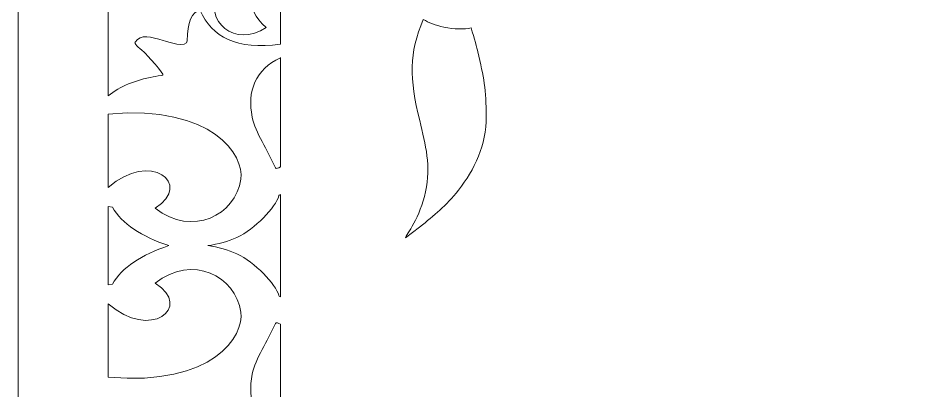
# Model space of a CAD drawing. Header units: centimetres. Extents: x -11.7 to 11.7, y -11.4 to 11.4.
# Drawn here: x 0.35 to 6.04, y -0.24 to 2.11 of the extents above; entities that cross this region are included whole.
import ezdxf

# ---------------------------------------------------------------- set-up
doc = ezdxf.new("R2010")
doc.units = ezdxf.units.CM
doc.header["$MEASUREMENT"] = 0
doc.layers.add('Layer 1', color=7, linetype='Continuous')

msp = doc.modelspace()

# ---------------------------------------------------------------- linework, layer by layer
at = {"layer": 'Layer 1', "lineweight": 9}
for points, knots in [([(0.34511, 11.38151), (0.34511, 11.38151), (11.72662, 11.38151), (11.72662, 11.38151), (11.72662, 11.38151), (11.72662, 11.38151), (11.72662, 11.38151), (11.72662, 11.38151), (11.72662, -11.38151), (11.72662, -11.38151), (11.72662, -11.38151), (11.72662, -11.38151), (11.72662, -11.38151), (11.72662, -11.38151), (0.34511, -11.38151), (0.34511, -11.38151), (0.34511, -11.38151), (0.34511, -11.38151), (0.34511, -11.38151), (0.34511, -11.38151), (0.34511, 11.38151), (0.34511, 11.38151)], [0, 0, 0, 0, 0.1428571, 0.1428571, 0.1428571, 0.2857143, 0.2857143, 0.2857143, 0.4285714, 0.4285714, 0.4285714, 0.5714286, 0.5714286, 0.5714286, 0.7142857, 0.7142857, 0.7142857, 0.8571429, 0.8571429, 0.8571429, 1, 1, 1, 1]), ([(0.91544, 2.75382), (0.91544, 2.75382), (0.91544, 1.62415), (0.91544, 1.62415), (0.91544, 1.62415), (0.91544, 1.62415), (0.91544, 1.62415), (0.98757, 1.68265), (1.08824, 1.72337), (1.19976, 1.74412), (1.19976, 1.74412), (1.19976, 1.74412), (1.19976, 1.74412), (1.20669, 1.74541), (1.25289, 1.75166), (1.26, 1.7528), (1.26, 1.7528), (1.26, 1.7528), (1.26, 1.7528), (1.27732, 1.7556), (1.14996, 1.89044), (1.14088, 1.89858), (1.14088, 1.89858), (1.14087, 1.89858), (1.14087, 1.89858), (1.10322, 1.93232), (1.0786, 1.95291), (1.08475, 1.96237), (1.08475, 1.96237), (1.08475, 1.96237), (1.08475, 1.96237), (1.12043, 2.01726), (1.18585, 1.99398), (1.2622, 1.9719), (1.2622, 1.9719), (1.2622, 1.9719), (1.2622, 1.9719), (1.29044, 1.96372), (1.41427, 1.92273), (1.41391, 1.97123), (1.41391, 1.97123), (1.4139, 1.97123), (1.4139, 1.97123), (1.41307, 2.08316), (1.44544, 2.15857), (1.49533, 2.16213), (1.49533, 2.16213), (1.49533, 2.16213), (1.49533, 2.16213), (1.56907, 1.99472), (1.72608, 1.91116), (2.00405, 1.94938), (2.00405, 1.94938), (2.00405, 1.94938), (2.00405, 1.94938), (2.00405, 1.94938), (2.00405, 2.41327), (2.00405, 2.41327), (2.00405, 2.41327), (2.00405, 2.41327), (2.00405, 2.41327), (1.80288, 2.30208), (1.76411, 2.18292), (1.91293, 2.05454), (1.91293, 2.05454), (1.91293, 2.05454), (1.91293, 2.05454), (1.71489, 1.92584), (1.51689, 2.08647), (1.60567, 2.29333), (1.60567, 2.29333), (1.60567, 2.29333), (1.60567, 2.29333), (1.60567, 2.29333), (1.60392, 2.30387), (1.60392, 2.30387), (1.60392, 2.30387), (1.60392, 2.30387), (1.60392, 2.30387), (1.42947, 2.24488), (1.3815, 2.33796), (1.31266, 2.3488), (1.31266, 2.3488), (1.31266, 2.3488), (1.31266, 2.3488), (1.34448, 2.38222), (1.3783, 2.40967), (1.41365, 2.43316), (1.41365, 2.43316), (1.41365, 2.43316), (1.41365, 2.43316), (1.17356, 2.43583), (0.97263, 2.57124), (0.91544, 2.75382)], [0, 0, 0, 0, 0.0322581, 0.0322581, 0.0322581, 0.0645161, 0.0645161, 0.0645161, 0.0967742, 0.0967742, 0.0967742, 0.1290323, 0.1290323, 0.1290323, 0.1612903, 0.1612903, 0.1612903, 0.1935484, 0.1935484, 0.1935484, 0.2258065, 0.2258065, 0.2258065, 0.2580645, 0.2580645, 0.2580645, 0.2903226, 0.2903226, 0.2903226, 0.3225806, 0.3225806, 0.3225806, 0.3548387, 0.3548387, 0.3548387, 0.3870968, 0.3870968, 0.3870968, 0.4193548, 0.4193548, 0.4193548, 0.4516129, 0.4516129, 0.4516129, 0.483871, 0.483871, 0.483871, 0.516129, 0.516129, 0.516129, 0.5483871, 0.5483871, 0.5483871, 0.5806452, 0.5806452, 0.5806452, 0.6129032, 0.6129032, 0.6129032, 0.6451613, 0.6451613, 0.6451613, 0.6774194, 0.6774194, 0.6774194, 0.7096774, 0.7096774, 0.7096774, 0.7419355, 0.7419355, 0.7419355, 0.7741935, 0.7741935, 0.7741935, 0.8064516, 0.8064516, 0.8064516, 0.8387097, 0.8387097, 0.8387097, 0.8709677, 0.8709677, 0.8709677, 0.9032258, 0.9032258, 0.9032258, 0.9354839, 0.9354839, 0.9354839, 0.9677419, 0.9677419, 0.9677419, 1, 1, 1, 1]), ([(2.90494, 2.10525), (2.81339, 1.89131), (2.81707, 1.73465), (2.88212, 1.46805), (2.88212, 1.46805), (2.88212, 1.46805), (2.88212, 1.46805), (2.92068, 1.30977), (2.9534, 1.18224), (2.91953, 1.01864), (2.91953, 1.01864), (2.91952, 1.01863), (2.91952, 1.01863), (2.88606, 0.85722), (2.79662, 0.74598), (2.79182, 0.72757), (2.79182, 0.72757), (2.79182, 0.72757), (2.79182, 0.72757), (2.79182, 0.72757), (2.88178, 0.79402), (2.88178, 0.79402), (2.88178, 0.79402), (2.88178, 0.79402), (2.88178, 0.79402), (2.97562, 0.87249), (3.0456, 0.92629), (3.12715, 1.02872), (3.12715, 1.02872), (3.12715, 1.02872), (3.12715, 1.02872), (3.22865, 1.15623), (3.30254, 1.3142), (3.30254, 1.49369), (3.30254, 1.49369), (3.30254, 1.49369), (3.30254, 1.49369), (3.30254, 1.65964), (3.28714, 1.74425), (3.24916, 1.9014), (3.24916, 1.9014), (3.24916, 1.9014), (3.24916, 1.9014), (3.24453, 1.92046), (3.22649, 1.98576), (3.20725, 2.05153), (3.20725, 2.05153), (3.20725, 2.05153), (3.20725, 2.05153), (3.16226, 2.04189), (3.10026, 2.04287), (3.03526, 2.05668), (3.03526, 2.05668), (3.03526, 2.05668), (3.03526, 2.05668), (2.98309, 2.06776), (2.9378, 2.08524), (2.90494, 2.10525)], [0, 0, 0, 0, 0.0526316, 0.0526316, 0.0526316, 0.1052632, 0.1052632, 0.1052632, 0.1578947, 0.1578947, 0.1578947, 0.2105263, 0.2105263, 0.2105263, 0.2631579, 0.2631579, 0.2631579, 0.3157895, 0.3157895, 0.3157895, 0.3684211, 0.3684211, 0.3684211, 0.4210526, 0.4210526, 0.4210526, 0.4736842, 0.4736842, 0.4736842, 0.5263158, 0.5263158, 0.5263158, 0.5789474, 0.5789474, 0.5789474, 0.6315789, 0.6315789, 0.6315789, 0.6842105, 0.6842105, 0.6842105, 0.7368421, 0.7368421, 0.7368421, 0.7894737, 0.7894737, 0.7894737, 0.8421053, 0.8421053, 0.8421053, 0.8947368, 0.8947368, 0.8947368, 0.9473684, 0.9473684, 0.9473684, 1, 1, 1, 1]), ([(2.00405, 1.86585), (2.00405, 1.86585), (2.00405, 1.17436), (2.00405, 1.17436), (2.00405, 1.17436), (2.00405, 1.17436), (2.00405, 1.17436), (1.98868, 1.16889), (1.97498, 1.15985), (1.97096, 1.16922), (1.97096, 1.16922), (1.97096, 1.16922), (1.97096, 1.16922), (1.92128, 1.28531), (1.84607, 1.38697), (1.82429, 1.48962), (1.82429, 1.48962), (1.82429, 1.48962), (1.82429, 1.48962), (1.79047, 1.64898), (1.84416, 1.79332), (2.00318, 1.86307), (2.00318, 1.86307), (2.00318, 1.86307), (2.00318, 1.86307), (2.00318, 1.86307), (2.00405, 1.86585), (2.00405, 1.86585)], [0, 0, 0, 0, 0.1111111, 0.1111111, 0.1111111, 0.2222222, 0.2222222, 0.2222222, 0.3333333, 0.3333333, 0.3333333, 0.4444444, 0.4444444, 0.4444444, 0.5555556, 0.5555556, 0.5555556, 0.6666667, 0.6666667, 0.6666667, 0.7777778, 0.7777778, 0.7777778, 0.8888889, 0.8888889, 0.8888889, 1, 1, 1, 1]), ([(0.91544, 1.50853), (0.91544, 1.50853), (0.91544, 1.04547), (0.91544, 1.04547), (0.91544, 1.04547), (0.91544, 1.04547), (0.91544, 1.04547), (1.17885, 1.27928), (1.45426, 1.06884), (1.21168, 0.91487), (1.21168, 0.91487), (1.21168, 0.91487), (1.21168, 0.91487), (1.4481, 0.73023), (1.71982, 0.87077), (1.75236, 1.09785), (1.75236, 1.09785), (1.75236, 1.09785), (1.75236, 1.09785), (1.77344, 1.24499), (1.58117, 1.56636), (0.91544, 1.50853)], [0, 0, 0, 0, 0.1428571, 0.1428571, 0.1428571, 0.2857143, 0.2857143, 0.2857143, 0.4285714, 0.4285714, 0.4285714, 0.5714286, 0.5714286, 0.5714286, 0.7142857, 0.7142857, 0.7142857, 0.8571429, 0.8571429, 0.8571429, 1, 1, 1, 1]), ([(2.00405, 1.00084), (2.00405, 1.00084), (2.00405, 0.3557), (2.00405, 0.3557), (2.00405, 0.3557), (2.00405, 0.3557), (2.00405, 0.3557), (1.99635, 0.35881), (1.99015, 0.36196), (1.99185, 0.36515), (1.99185, 0.36515), (1.99185, 0.36515), (1.99185, 0.36515), (1.97501, 0.43312), (1.83924, 0.57527), (1.72801, 0.62623), (1.72801, 0.62623), (1.72801, 0.62623), (1.72801, 0.62623), (1.67255, 0.65165), (1.61, 0.66889), (1.54312, 0.67827), (1.54312, 0.67827), (1.54312, 0.67827), (1.54312, 0.67827), (1.61, 0.68765), (1.67255, 0.70489), (1.72801, 0.73031), (1.72801, 0.73031), (1.72801, 0.73031), (1.72801, 0.73031), (1.83924, 0.78127), (1.97502, 0.92342), (1.99185, 0.99138), (1.99185, 0.99138), (1.99185, 0.99138), (1.99185, 0.99138), (1.99015, 0.99457), (1.99635, 0.99772), (2.00405, 1.00084)], [0, 0, 0, 0, 0.0769231, 0.0769231, 0.0769231, 0.1538462, 0.1538462, 0.1538462, 0.2307692, 0.2307692, 0.2307692, 0.3076923, 0.3076923, 0.3076923, 0.3846154, 0.3846154, 0.3846154, 0.4615385, 0.4615385, 0.4615385, 0.5384615, 0.5384615, 0.5384615, 0.6153846, 0.6153846, 0.6153846, 0.6923077, 0.6923077, 0.6923077, 0.7692308, 0.7692308, 0.7692308, 0.8461538, 0.8461538, 0.8461538, 0.9230769, 0.9230769, 0.9230769, 1, 1, 1, 1]), ([(0.91544, 0.92542), (0.91544, 0.92542), (0.91544, 0.43111), (0.91544, 0.43111), (0.91544, 0.43111), (0.91544, 0.43111), (0.91544, 0.43111), (0.91544, 0.43111), (0.94123, 0.43471), (0.94123, 0.43471), (0.94123, 0.43471), (0.94123, 0.43471), (0.94123, 0.43471), (1.00061, 0.54122), (1.12469, 0.62009), (1.29721, 0.67827), (1.29721, 0.67827), (1.29721, 0.67827), (1.29721, 0.67827), (1.12469, 0.73645), (1.00061, 0.81533), (0.94123, 0.92183), (0.94123, 0.92183), (0.94123, 0.92183), (0.94123, 0.92183), (0.94123, 0.92183), (0.91544, 0.92542), (0.91544, 0.92542)], [0, 0, 0, 0, 0.1111111, 0.1111111, 0.1111111, 0.2222222, 0.2222222, 0.2222222, 0.3333333, 0.3333333, 0.3333333, 0.4444444, 0.4444444, 0.4444444, 0.5555556, 0.5555556, 0.5555556, 0.6666667, 0.6666667, 0.6666667, 0.7777778, 0.7777778, 0.7777778, 0.8888889, 0.8888889, 0.8888889, 1, 1, 1, 1]), ([(0.91544, 0.31106), (0.91544, 0.31106), (0.91544, -0.15199), (0.91544, -0.15199), (0.91544, -0.15199), (0.91544, -0.15199), (0.91544, -0.15199), (1.58117, -0.20982), (1.77344, 0.11155), (1.75236, 0.25869), (1.75236, 0.25869), (1.75236, 0.25869), (1.75236, 0.25869), (1.71982, 0.48577), (1.4481, 0.62631), (1.21168, 0.44166), (1.21168, 0.44166), (1.21168, 0.44166), (1.21168, 0.44166), (1.45426, 0.28769), (1.17885, 0.07726), (0.91544, 0.31106)], [0, 0, 0, 0, 0.1428571, 0.1428571, 0.1428571, 0.2857143, 0.2857143, 0.2857143, 0.4285714, 0.4285714, 0.4285714, 0.5714286, 0.5714286, 0.5714286, 0.7142857, 0.7142857, 0.7142857, 0.8571429, 0.8571429, 0.8571429, 1, 1, 1, 1]), ([(2.00405, 0.18218), (2.00405, 0.18218), (2.00405, -0.50932), (2.00405, -0.50932), (2.00405, -0.50932), (2.00405, -0.50932), (2.00405, -0.50932), (2.00405, -0.50932), (2.00318, -0.50653), (2.00318, -0.50653), (2.00318, -0.50653), (2.00318, -0.50653), (2.00318, -0.50653), (1.84416, -0.43678), (1.79047, -0.29245), (1.82429, -0.13308), (1.82429, -0.13308), (1.82429, -0.13308), (1.82429, -0.13308), (1.84607, -0.03043), (1.92128, 0.07122), (1.97096, 0.18731), (1.97096, 0.18731), (1.97096, 0.18731), (1.97096, 0.18731), (1.97498, 0.19669), (1.98868, 0.18765), (2.00405, 0.18218)], [0, 0, 0, 0, 0.1111111, 0.1111111, 0.1111111, 0.2222222, 0.2222222, 0.2222222, 0.3333333, 0.3333333, 0.3333333, 0.4444444, 0.4444444, 0.4444444, 0.5555556, 0.5555556, 0.5555556, 0.6666667, 0.6666667, 0.6666667, 0.7777778, 0.7777778, 0.7777778, 0.8888889, 0.8888889, 0.8888889, 1, 1, 1, 1])]:
    msp.add_open_spline(points, degree=3, knots=knots, dxfattribs=at)

doc.saveas('drawing.dxf')
